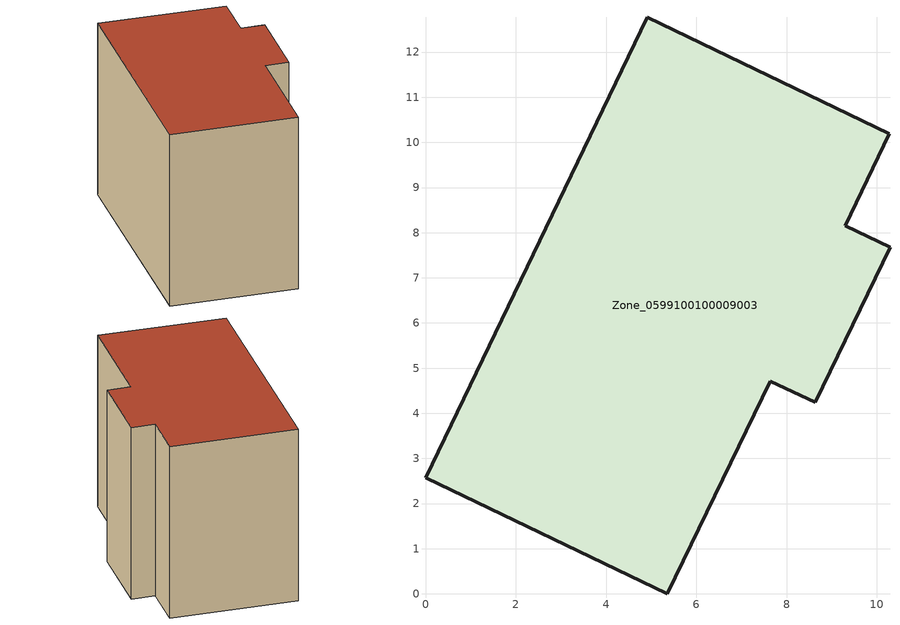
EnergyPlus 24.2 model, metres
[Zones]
Zone_0599100100009003
 floor ground (C_G): 9.3,8.16 10.29,7.68 8.64,4.25 7.63,4.71 5.35,0 0,2.58 4.91,12.77 10.27,10.19 z0
 wall outside (C_F): 4.91,12.77 0,2.58 5.35,0 7.63,4.71 8.64,4.25 10.29,7.68 9.3,8.16 10.27,10.19 4.91,12.77 z0:8.54
 roof outside (C_R): 9.3,8.16 10.27,10.19 4.91,12.77 0,2.58 5.35,0 7.63,4.71 8.64,4.25 10.29,7.68 z8.54
[BUILDING]
Pand.0599100100009003: North Axis=0; Terrain=City; Loads Convergence Tolerance Value=0.04; Temperature Convergence Tolerance Value=0.4; Solar Distribution=FullExterior; Maximum Number of Warmup Days=25; Minimum Number of Warmup Days=1
[Site:Location]
Rotterdam.The.Hague.AP_ZH_NLD Design_Conditions: Latitude=51.96; Longitude=4.45; Time Zone=1; Elevation=-4.5
[SITE:GROUNDTEMPERATURE:BUILDINGSURFACE]
18, 18, 18, 18, 18, 18, 18, 18, 18, 18, 18, 18
[MATERIAL] Thermal Absorptance=0.9; Solar Absorptance=0.7; Visible Absorptance=0.7
Name | Roughness | Thickness | Conductivity | Density | Specific Heat
G.TC.2006-2014 | MediumSmooth | 0.15 | 0.06 | 540 | 1210
F.TC.2006-2014 | Rough | 0.3 | 0.12 | 1920 | 840
R.TC.2006-2014 | MediumRough | 0.2 | 0.08 | 1500 | 1000
[CONSTRUCTION]
C_G: G.TC.2006-2014
C_F: F.TC.2006-2014
C_R: R.TC.2006-2014
[ZONE]
Zone_0599100100009003: Type=1; Multiplier=1; Ceiling Height=Autocalculate; Volume=Autocalculate; Floor Area=autocalculate; Part of Total Floor Area=Yes
[ZONEINFILTRATION:DESIGNFLOWRATE]
Infil_Zone_0599100100009003: Zone or ZoneList or Space or SpaceList=Zone_0599100100009003; Schedule=AlwaysOn; Design Flow Rate Calculation Method=Flow/Area; Flow Rate per Floor Area=0.0015; Constant Term Coefficient=1; Temperature Term Coefficient=0; Velocity Term Coefficient=0; Velocity Squared Term Coefficient=0
[HVACTEMPLATE:ZONE:IDEALLOADSAIRSYSTEM]
Zone_0599100100009003: Maximum Heating Supply Air Temperature=50; Minimum Cooling Supply Air Temperature=13; Maximum Heating Supply Air Humidity Ratio=0.0156; Minimum Cooling Supply Air Humidity Ratio=0.0077; Heating Limit=NoLimit; Cooling Limit=NoLimit; Dehumidification Control Type=ConstantSensibleHeatRatio; Cooling Sensible Heat Ratio=0.7; Dehumidification Setpoint=60; Humidification Control Type=None; Humidification Setpoint=30; Outdoor Air Method=None; Outdoor Air Flow Rate per Person=0.00944; Outdoor Air Flow Rate per Zone Floor Area=0; Outdoor Air Flow Rate per Zone=0; Demand Controlled Ventilation Type=None; Outdoor Air Economizer Type=NoEconomizer; Heat Recovery Type=None; Sensible Heat Recovery Effectiveness=0.7; Latent Heat Recovery Effectiveness=0.65
[ZONECONTROL:THERMOSTAT]
ThermostatControl_Zone_0599100100009003: Zone or ZoneList=Zone_0599100100009003; Control Type Schedule=DualSetpointControlType; Control 1=Thermostat_Zone_0599100100009003; Temperature Difference Between Cutout And Setpoint=0
[THERMOSTATSETPOINT:DUALSETPOINT]
Thermostat_Zone_0599100100009003: Heating Setpoint Temperature Schedule=HeatingSetpoint_Zone_0599100100009003; Cooling Setpoint Temperature Schedule=CoolingSetpoint_Zone_0599100100009003
[SCHEDULE:COMPACT]
HeatingSetpoint_Zone_0599100100009003: Through: 12/31, For: AllDays, Until: 24:00, 21
CoolingSetpoint_Zone_0599100100009003: Through: 12/31, For: AllDays, Until: 24:00, 24
DualSetpointControlType: Through: 12/31, For: AllDays, Until: 24:00, 4
AlwaysOn: Through: 12/31, For: AllDays, Until: 24:00, 1
